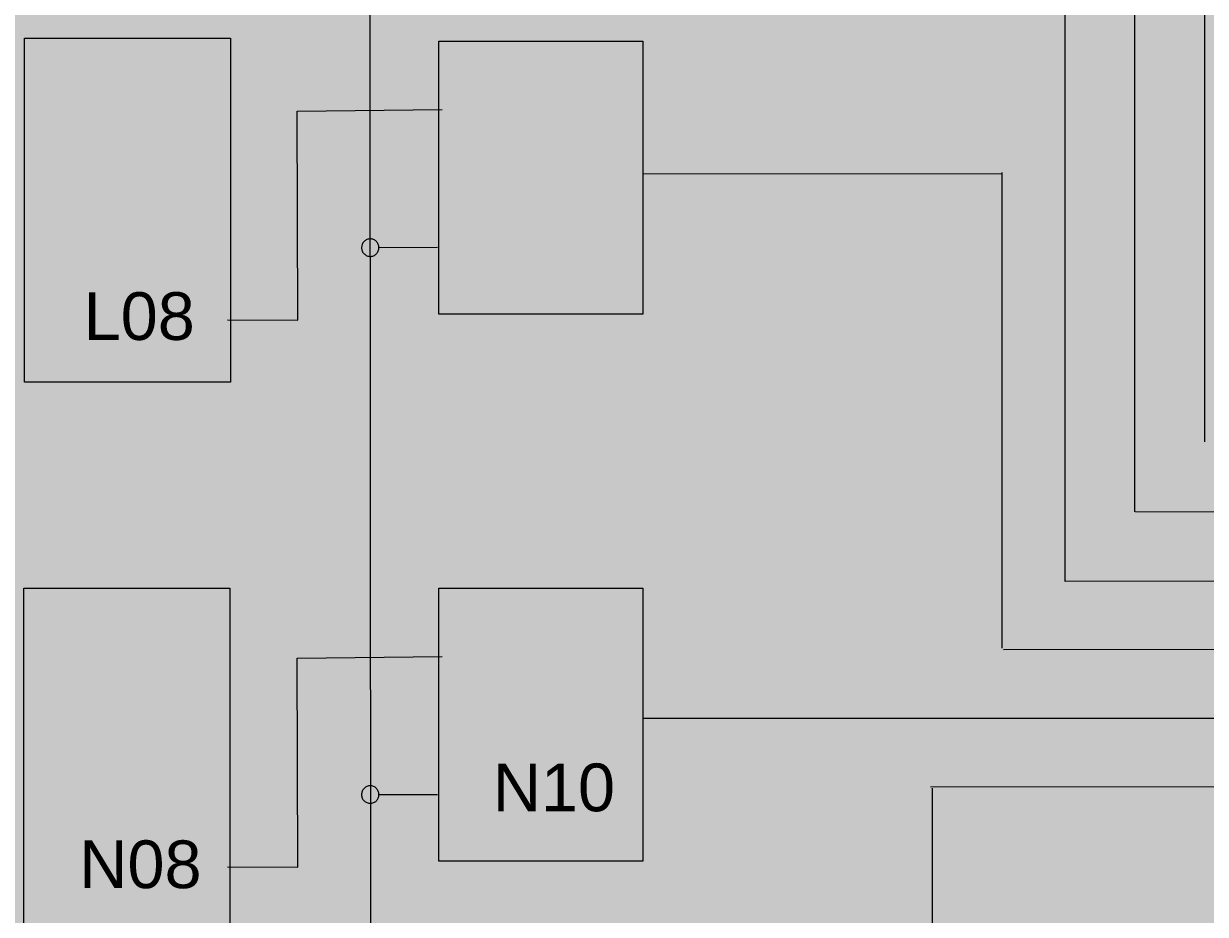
# Model space of a CAD drawing. Header units: millimetres. Extents: x 0 to 590, y 2 to 420.
# Drawn here: x 142.9 to 228.5, y 95.5 to 160 of the extents above; entities that cross this region are included whole.
import ezdxf
from ezdxf.xclip import XClip

# ---------------------------------------------------------------- set-up
doc = ezdxf.new("R2010")
doc.units = ezdxf.units.MM
doc.header["$MEASUREMENT"] = 0
doc.layers.get('0').update_dxf_attribs({"linetype": 'CONTINUOUS'})
doc.styles.add('Arial$001', font='arial.ttf', dxfattribs={"height": 3.452631})

# ---------------------------------------------------------------- blocks, each defined once
blk = doc.blocks.new('MF28FC3F0')
at = {"true_color": 0xffffff}
for points in [[(0, 420.2), (0, 2.206), (590.355, 2.206), (590.355, 420.2)], [(0, 420.2), (0, 2.437), (590.355, 2.437), (590.355, 420.2)]]:
    blk.add_hatch(color=0, dxfattribs=at).paths.add_polyline_path(points)

msp = doc.modelspace()

# ---------------------------------------------------------------- hatches: boundary and pattern name
at = {"true_color": 0xffffff}
for points in [[(142.97, 158.909), (142.97, 134.029), (157.888, 134.029), (157.888, 158.909)], [(172.97, 158.695), (172.97, 138.936), (187.723, 138.936), (187.723, 158.695)], [(142.921, 119.112), (142.921, 94.249), (157.838, 94.249), (157.838, 119.112)], [(172.97, 119.112), (172.97, 99.369), (187.723, 99.369), (187.723, 119.112)]]:
    msp.add_hatch(color=0, dxfattribs=at).paths.add_polyline_path(points)
at = {"true_color": 0x000007}
h = msp.add_hatch(color=0, dxfattribs=at)
edge = h.paths.add_edge_path()
edge.add_spline(control_points=[(150.906, 152.882), (150.791, 152.751), (150.659, 152.652), (150.528, 152.586), (150.528, 152.586), (150.38, 152.52), (150.231, 152.487), (150.083, 152.487), (150.083, 152.487), (149.787, 152.487), (149.54, 152.586), (149.375, 152.8), (149.375, 152.8), (149.227, 152.948), (149.161, 153.146), (149.161, 153.343), (149.161, 153.343), (149.161, 153.524), (149.211, 153.673), (149.326, 153.821), (149.326, 153.821), (149.441, 153.969), (149.622, 154.101), (149.853, 154.2), (149.853, 154.2), (149.721, 154.348), (149.639, 154.479), (149.589, 154.562), (149.589, 154.562), (149.54, 154.661), (149.523, 154.759), (149.523, 154.842), (149.523, 154.842), (149.523, 155.006), (149.589, 155.171), (149.721, 155.286), (149.721, 155.286), (149.869, 155.418), (150.034, 155.484), (150.248, 155.484), (150.248, 155.484), (150.445, 155.484), (150.594, 155.418), (150.725, 155.303), (150.725, 155.303), (150.857, 155.188), (150.923, 155.039), (150.923, 154.875), (150.923, 154.875), (150.923, 154.595), (150.725, 154.364), (150.363, 154.167)], knot_values=[0, 0, 0, 0, 0.019231, 0.019231, 0.019231, 0.019231, 0.038462, 0.038462, 0.038462, 0.038462, 0.057692, 0.057692, 0.057692, 0.057692, 0.076923, 0.076923, 0.076923, 0.076923, 0.096154, 0.096154, 0.096154, 0.096154, 0.115385, 0.115385, 0.115385, 0.115385, 0.134615, 0.134615, 0.134615, 0.134615, 0.153846, 0.153846, 0.153846, 0.153846, 0.173077, 0.173077, 0.173077, 0.173077, 0.192308, 0.192308, 0.192308, 0.192308, 0.211538, 0.211538, 0.211538, 0.211538, 0.230769, 0.230769, 0.230769, 0.230769, 1, 1, 1, 1], degree=3, periodic=0)
edge.add_line((150.363, 154.167), (150.89, 153.508))
edge.add_spline(control_points=[(150.89, 153.508), (150.939, 153.623), (150.989, 153.755), (151.022, 153.903)], knot_values=[0, 0, 0, 0, 1, 1, 1, 1], degree=3, periodic=0)
edge.add_line((151.022, 153.903), (151.4, 153.821))
edge.add_spline(control_points=[(151.4, 153.821), (151.335, 153.574), (151.252, 153.36), (151.137, 153.195), (151.137, 153.195), (151.269, 153.031), (151.417, 152.882), (151.598, 152.751)], knot_values=[0, 0, 0, 0, 0.125, 0.125, 0.125, 0.125, 1, 1, 1, 1], degree=3, periodic=0)
edge.add_line((151.598, 152.751), (151.351, 152.471))
edge.add_spline(control_points=[(151.351, 152.471), (151.203, 152.569), (151.055, 152.701), (150.906, 152.882)], knot_values=[0, 0, 0, 0, 1, 1, 1, 1], degree=3, periodic=0)
h.paths.add_polyline_path([(150.182, 154.397), (150.182, 154.397), (150.202, 154.407), (150.222, 154.418), (150.241, 154.428), (150.259, 154.438), (150.276, 154.448), (150.293, 154.459), (150.309, 154.469), (150.325, 154.479), (150.339, 154.489), (150.353, 154.499), (150.367, 154.509), (150.38, 154.519), (150.392, 154.528), (150.403, 154.538), (150.414, 154.547), (150.423, 154.557), (150.433, 154.566), (150.441, 154.575), (150.449, 154.585), (150.456, 154.593), (150.463, 154.602), (150.469, 154.611), (150.474, 154.619), (150.478, 154.628), (150.478, 154.628), (150.484, 154.636), (150.49, 154.644), (150.496, 154.653), (150.502, 154.662), (150.507, 154.671), (150.512, 154.68), (150.517, 154.689), (150.522, 154.698), (150.526, 154.708), (150.53, 154.717), (150.534, 154.727), (150.538, 154.737), (150.542, 154.747), (150.545, 154.756), (150.548, 154.766), (150.55, 154.776), (150.553, 154.787), (150.555, 154.797), (150.557, 154.807), (150.558, 154.817), (150.559, 154.827), (150.56, 154.838), (150.561, 154.848), (150.561, 154.858), (150.561, 154.87), (150.56, 154.883), (150.559, 154.894), (150.558, 154.906), (150.556, 154.918), (150.555, 154.929), (150.552, 154.94), (150.55, 154.951), (150.547, 154.962), (150.544, 154.973), (150.54, 154.984), (150.536, 154.994), (150.532, 155.004), (150.527, 155.014), (150.522, 155.024), (150.517, 155.034), (150.511, 155.043), (150.505, 155.053), (150.499, 155.062), (150.492, 155.071), (150.485, 155.08), (150.478, 155.088), (150.47, 155.097), (150.462, 155.105), (150.462, 155.105), (150.454, 155.111), (150.445, 155.117), (150.436, 155.123), (150.428, 155.128), (150.419, 155.134), (150.41, 155.139), (150.4, 155.144), (150.391, 155.148), (150.382, 155.153), (150.372, 155.157), (150.363, 155.161), (150.353, 155.165), (150.343, 155.168), (150.333, 155.172), (150.323, 155.174), (150.313, 155.177), (150.303, 155.18), (150.293, 155.182), (150.283, 155.183), (150.272, 155.185), (150.262, 155.186), (150.252, 155.187), (150.242, 155.187), (150.231, 155.188), (150.231, 155.188), (150.219, 155.187), (150.207, 155.187), (150.195, 155.186), (150.183, 155.185), (150.172, 155.183), (150.16, 155.182), (150.149, 155.18), (150.138, 155.177), (150.127, 155.174), (150.116, 155.172), (150.106, 155.168), (150.096, 155.165), (150.085, 155.161), (150.075, 155.157), (150.065, 155.153), (150.056, 155.148), (150.046, 155.144), (150.037, 155.139), (150.028, 155.134), (150.019, 155.128), (150.01, 155.123), (150.001, 155.117), (149.993, 155.111), (149.984, 155.105), (149.976, 155.097), (149.969, 155.088), (149.961, 155.08), (149.954, 155.071), (149.948, 155.062), (149.941, 155.053), (149.935, 155.044), (149.93, 155.034), (149.924, 155.025), (149.919, 155.015), (149.915, 155.006), (149.91, 154.996), (149.906, 154.986), (149.903, 154.976), (149.899, 154.966), (149.897, 154.956), (149.894, 154.946), (149.892, 154.936), (149.89, 154.926), (149.888, 154.916), (149.887, 154.905), (149.886, 154.895), (149.886, 154.885), (149.886, 154.875), (149.886, 154.868), (149.886, 154.862), (149.886, 154.856), (149.887, 154.85), (149.888, 154.844), (149.888, 154.838), (149.889, 154.831), (149.89, 154.825), (149.892, 154.819), (149.893, 154.813), (149.894, 154.807), (149.896, 154.801), (149.897, 154.794), (149.899, 154.788), (149.901, 154.782), (149.903, 154.776), (149.905, 154.77), (149.906, 154.764), (149.908, 154.757), (149.91, 154.751), (149.912, 154.745), (149.914, 154.739), (149.916, 154.733), (149.919, 154.726), (149.923, 154.72), (149.927, 154.714), (149.931, 154.708), (149.935, 154.702), (149.939, 154.696), (149.943, 154.689), (149.948, 154.683), (149.952, 154.677), (149.956, 154.671), (149.961, 154.665), (149.965, 154.659), (149.97, 154.652), (149.975, 154.646), (149.979, 154.64), (149.984, 154.634), (149.989, 154.628), (149.994, 154.621), (150, 154.615), (150.005, 154.609), (150.01, 154.603), (150.016, 154.597), (150.022, 154.591), (150.028, 154.584), (150.034, 154.578)])
h.paths.add_polyline_path([(150.182, 154.397), (150.034, 154.578)])
edge = h.paths.add_edge_path()
edge.add_line((150.692, 153.162), (150.034, 153.969))
edge.add_spline(control_points=[(150.034, 153.969), (149.836, 153.854), (149.704, 153.755), (149.639, 153.656), (149.639, 153.656), (149.573, 153.557), (149.54, 153.459), (149.54, 153.36), (149.54, 153.36), (149.54, 153.245), (149.589, 153.129), (149.688, 152.998), (149.688, 152.998), (149.77, 152.866), (149.902, 152.8), (150.083, 152.8), (150.083, 152.8), (150.182, 152.8), (150.297, 152.833), (150.412, 152.899), (150.412, 152.899), (150.528, 152.981), (150.61, 153.063), (150.692, 153.162)], knot_values=[0, 0, 0, 0, 0.041667, 0.041667, 0.041667, 0.041667, 0.083333, 0.083333, 0.083333, 0.083333, 0.125, 0.125, 0.125, 0.125, 0.166667, 0.166667, 0.166667, 0.166667, 0.208333, 0.208333, 0.208333, 0.208333, 1, 1, 1, 1], degree=3, periodic=0)
h = msp.add_hatch(color=0, dxfattribs=at)
h.paths.add_polyline_path([(180.116, 153.986), (178.19, 153.986), (178.19, 154.315), (180.116, 154.315)])
h.paths.add_polyline_path([(180.116, 153.113), (178.19, 153.113), (178.19, 153.442), (180.116, 153.442), (180.116, 153.113), (180.116, 153.442)])
h.paths.add_polyline_path([(184.315, 152.29), (183.953, 152.29), (183.953, 154.562), (183.953, 154.562), (183.942, 154.552), (183.932, 154.541), (183.92, 154.531), (183.909, 154.521), (183.897, 154.51), (183.885, 154.5), (183.873, 154.49), (183.86, 154.479), (183.847, 154.469), (183.834, 154.459), (183.82, 154.449), (183.807, 154.438), (183.793, 154.428), (183.778, 154.418), (183.764, 154.407), (183.749, 154.397), (183.734, 154.387), (183.719, 154.377), (183.703, 154.366), (183.688, 154.356), (183.672, 154.346), (183.656, 154.335), (183.64, 154.325), (183.623, 154.315), (183.623, 154.315), (183.605, 154.305), (183.587, 154.295), (183.569, 154.285), (183.552, 154.275), (183.535, 154.266), (183.518, 154.256), (183.501, 154.247), (183.485, 154.239), (183.469, 154.23), (183.453, 154.222), (183.437, 154.214), (183.422, 154.206), (183.406, 154.198), (183.391, 154.191), (183.376, 154.184), (183.361, 154.177), (183.346, 154.171), (183.332, 154.164), (183.317, 154.158), (183.303, 154.153), (183.288, 154.148), (183.274, 154.143), (183.259, 154.138), (183.245, 154.134), (183.245, 154.463), (183.245, 154.463), (183.269, 154.475), (183.294, 154.488), (183.318, 154.501), (183.342, 154.514), (183.366, 154.527), (183.39, 154.54), (183.413, 154.554), (183.436, 154.567), (183.459, 154.581), (183.482, 154.595), (183.504, 154.609), (183.527, 154.624), (183.549, 154.638), (183.57, 154.653), (183.592, 154.668), (183.613, 154.683), (183.634, 154.698), (183.655, 154.713), (183.675, 154.729), (183.695, 154.744), (183.715, 154.76), (183.734, 154.776), (183.753, 154.792), (183.772, 154.809), (183.772, 154.809), (183.79, 154.825), (183.808, 154.842), (183.825, 154.858), (183.842, 154.875), (183.858, 154.891), (183.874, 154.907), (183.889, 154.924), (183.904, 154.94), (183.918, 154.956), (183.932, 154.972), (183.946, 154.988), (183.959, 155.004), (183.972, 155.02), (183.984, 155.036), (183.996, 155.052), (184.007, 155.067), (184.018, 155.083), (184.029, 155.098), (184.039, 155.113), (184.049, 155.129), (184.058, 155.144), (184.067, 155.158), (184.076, 155.173), (184.084, 155.188), (184.315, 155.188), (184.315, 152.29), (184.315, 155.188)])
h = msp.add_hatch(color=0, dxfattribs=at)
h.paths.add_polyline_path([(177.202, 142.69), (177.202, 145.588), (177.581, 145.588), (177.581, 143.036), (179.013, 143.036), (179.013, 142.69)])
h.paths.add_polyline_path([(183.014, 142.69), (182.652, 142.69), (182.652, 144.946), (182.652, 144.946), (182.642, 144.936), (182.631, 144.926), (182.62, 144.916), (182.608, 144.906), (182.596, 144.896), (182.584, 144.887), (182.572, 144.877), (182.559, 144.868), (182.546, 144.859), (182.533, 144.849), (182.52, 144.84), (182.506, 144.831), (182.492, 144.821), (182.478, 144.812), (182.463, 144.803), (182.448, 144.793), (182.433, 144.784), (182.418, 144.775), (182.403, 144.765), (182.387, 144.755), (182.371, 144.746), (182.355, 144.736), (182.339, 144.726), (182.323, 144.715), (182.323, 144.715), (182.304, 144.705), (182.286, 144.695), (182.269, 144.685), (182.251, 144.676), (182.234, 144.666), (182.217, 144.657), (182.201, 144.648), (182.184, 144.639), (182.168, 144.63), (182.152, 144.621), (182.136, 144.613), (182.121, 144.604), (182.106, 144.596), (182.09, 144.588), (182.075, 144.58), (182.06, 144.573), (182.046, 144.565), (182.031, 144.558), (182.016, 144.551), (182.002, 144.544), (181.987, 144.537), (181.973, 144.531), (181.958, 144.524), (181.944, 144.518), (181.944, 144.864), (181.944, 144.864), (181.969, 144.876), (181.993, 144.889), (182.017, 144.901), (182.041, 144.914), (182.065, 144.928), (182.089, 144.941), (182.112, 144.954), (182.135, 144.968), (182.158, 144.982), (182.181, 144.996), (182.204, 145.01), (182.226, 145.024), (182.248, 145.039), (182.27, 145.053), (182.291, 145.068), (182.312, 145.083), (182.333, 145.098), (182.354, 145.114), (182.374, 145.129), (182.394, 145.145), (182.414, 145.161), (182.433, 145.177), (182.452, 145.193), (182.471, 145.209), (182.471, 145.209), (182.489, 145.226), (182.507, 145.242), (182.524, 145.259), (182.541, 145.275), (182.557, 145.292), (182.573, 145.308), (182.588, 145.324), (182.603, 145.341), (182.618, 145.357), (182.632, 145.373), (182.645, 145.389), (182.658, 145.405), (182.671, 145.421), (182.683, 145.437), (182.695, 145.452), (182.706, 145.468), (182.717, 145.483), (182.728, 145.499), (182.738, 145.514), (182.748, 145.529), (182.757, 145.544), (182.767, 145.559), (182.775, 145.574), (182.784, 145.588), (183.014, 145.588), (183.014, 142.69), (183.014, 145.588)])
edge = h.paths.add_edge_path()
edge.add_spline(control_points=[(186.274, 144.123), (186.274, 144.452), (186.307, 144.732), (186.39, 144.946), (186.39, 144.946), (186.456, 145.144), (186.554, 145.308), (186.702, 145.423), (186.702, 145.423), (186.834, 145.539), (187.015, 145.588), (187.229, 145.588), (187.229, 145.588), (187.378, 145.588), (187.509, 145.555), (187.625, 145.506), (187.625, 145.506), (187.756, 145.44), (187.839, 145.341), (187.921, 145.226), (187.921, 145.226), (188.003, 145.111), (188.053, 144.962), (188.102, 144.798), (188.102, 144.798), (188.151, 144.633), (188.168, 144.403), (188.168, 144.123), (188.168, 144.123), (188.168, 143.777), (188.135, 143.497), (188.069, 143.299), (188.069, 143.299), (187.987, 143.085), (187.888, 142.921), (187.756, 142.805), (187.756, 142.805), (187.608, 142.69), (187.427, 142.641), (187.229, 142.641), (187.229, 142.641), (186.949, 142.641), (186.719, 142.74), (186.571, 142.937), (186.571, 142.937), (186.373, 143.184), (186.274, 143.579), (186.274, 144.123)], knot_values=[0, 0, 0, 0, 0.020833, 0.020833, 0.020833, 0.020833, 0.041667, 0.041667, 0.041667, 0.041667, 0.0625, 0.0625, 0.0625, 0.0625, 0.083333, 0.083333, 0.083333, 0.083333, 0.104167, 0.104167, 0.104167, 0.104167, 0.125, 0.125, 0.125, 0.125, 0.145833, 0.145833, 0.145833, 0.145833, 0.166667, 0.166667, 0.166667, 0.166667, 0.1875, 0.1875, 0.1875, 0.1875, 0.208333, 0.208333, 0.208333, 0.208333, 0.229167, 0.229167, 0.229167, 0.229167, 1, 1, 1, 1], degree=3, periodic=0)
edge = h.paths.add_edge_path()
edge.add_spline(control_points=[(186.637, 144.123), (186.637, 143.645), (186.702, 143.332), (186.818, 143.168), (186.818, 143.168), (186.917, 143.003), (187.065, 142.937), (187.229, 142.937), (187.229, 142.937), (187.394, 142.937), (187.526, 143.003), (187.641, 143.168), (187.641, 143.168), (187.74, 143.332), (187.806, 143.645), (187.806, 144.123), (187.806, 144.123), (187.806, 144.6), (187.74, 144.913), (187.641, 145.061), (187.641, 145.061), (187.526, 145.226), (187.378, 145.308), (187.213, 145.308), (187.213, 145.308), (187.048, 145.308), (186.933, 145.226), (186.834, 145.094), (186.834, 145.094), (186.702, 144.913), (186.637, 144.584), (186.637, 144.123)], knot_values=[0, 0, 0, 0, 0.03125, 0.03125, 0.03125, 0.03125, 0.0625, 0.0625, 0.0625, 0.0625, 0.09375, 0.09375, 0.09375, 0.09375, 0.125, 0.125, 0.125, 0.125, 0.15625, 0.15625, 0.15625, 0.15625, 0.1875, 0.1875, 0.1875, 0.1875, 0.21875, 0.21875, 0.21875, 0.21875, 1, 1, 1, 1], degree=3, periodic=0)
h = msp.add_hatch(color=0, dxfattribs=at)
edge = h.paths.add_edge_path()
edge.add_spline(control_points=[(168.623, 143.76), (168.623, 143.678), (168.607, 143.596), (168.574, 143.513), (168.574, 143.513), (168.541, 143.431), (168.508, 143.365), (168.442, 143.316), (168.442, 143.316), (168.376, 143.25), (168.311, 143.201), (168.245, 143.168), (168.245, 143.168), (168.162, 143.135), (168.08, 143.118), (167.998, 143.118), (167.998, 143.118), (167.915, 143.118), (167.833, 143.135), (167.751, 143.168), (167.751, 143.168), (167.685, 143.201), (167.602, 143.25), (167.553, 143.316), (167.553, 143.316), (167.487, 143.365), (167.438, 143.431), (167.405, 143.513), (167.405, 143.513), (167.388, 143.596), (167.372, 143.678), (167.372, 143.76), (167.372, 143.76), (167.372, 143.843), (167.388, 143.925), (167.405, 143.991), (167.405, 143.991), (167.438, 144.073), (167.487, 144.139), (167.553, 144.205), (167.553, 144.205), (167.602, 144.254), (167.685, 144.304), (167.751, 144.337), (167.751, 144.337), (167.833, 144.37), (167.915, 144.386), (167.998, 144.386), (167.998, 144.386), (168.08, 144.386), (168.162, 144.37), (168.245, 144.337), (168.245, 144.337), (168.311, 144.304), (168.376, 144.254), (168.442, 144.205), (168.442, 144.205), (168.508, 144.139), (168.541, 144.073), (168.574, 143.991), (168.574, 143.991), (168.607, 143.925), (168.623, 143.843), (168.623, 143.76)], knot_values=[0, 0, 0, 0, 0.015625, 0.015625, 0.015625, 0.015625, 0.03125, 0.03125, 0.03125, 0.03125, 0.046875, 0.046875, 0.046875, 0.046875, 0.0625, 0.0625, 0.0625, 0.0625, 0.078125, 0.078125, 0.078125, 0.078125, 0.09375, 0.09375, 0.09375, 0.09375, 0.109375, 0.109375, 0.109375, 0.109375, 0.125, 0.125, 0.125, 0.125, 0.140625, 0.140625, 0.140625, 0.140625, 0.15625, 0.15625, 0.15625, 0.15625, 0.171875, 0.171875, 0.171875, 0.171875, 0.1875, 0.1875, 0.1875, 0.1875, 0.203125, 0.203125, 0.203125, 0.203125, 0.21875, 0.21875, 0.21875, 0.21875, 0.234375, 0.234375, 0.234375, 0.234375, 1, 1, 1, 1], degree=3, periodic=0)
at = {"true_color": 0xf8f9fa}
for points in [[(146.922, 140.665), (146.922, 136.367), (153.755, 136.367), (153.755, 140.665)], [(146.675, 100.999), (146.675, 96.702), (154.002, 96.702), (154.002, 100.999)]]:
    msp.add_hatch(color=0, dxfattribs=at).paths.add_polyline_path(points)
at = {"true_color": 0x000007}
h = msp.add_hatch(color=0, dxfattribs=at)
edge = h.paths.add_edge_path()
edge.add_spline(control_points=[(150.906, 113.217), (150.791, 113.085), (150.659, 112.986), (150.528, 112.921), (150.528, 112.921), (150.38, 112.855), (150.231, 112.822), (150.083, 112.822), (150.083, 112.822), (149.787, 112.822), (149.54, 112.921), (149.375, 113.118), (149.375, 113.118), (149.227, 113.283), (149.161, 113.464), (149.161, 113.678), (149.161, 113.678), (149.161, 113.843), (149.211, 114.007), (149.326, 114.155), (149.326, 114.155), (149.441, 114.304), (149.622, 114.419), (149.853, 114.534), (149.853, 114.534), (149.721, 114.682), (149.639, 114.814), (149.589, 114.896), (149.589, 114.896), (149.54, 114.995), (149.523, 115.078), (149.523, 115.176), (149.523, 115.176), (149.523, 115.341), (149.589, 115.489), (149.721, 115.621), (149.721, 115.621), (149.869, 115.753), (150.034, 115.818), (150.248, 115.818), (150.248, 115.818), (150.445, 115.818), (150.594, 115.753), (150.725, 115.637), (150.725, 115.637), (150.857, 115.522), (150.923, 115.374), (150.923, 115.193), (150.923, 115.193), (150.923, 114.929), (150.725, 114.682), (150.363, 114.501)], knot_values=[0, 0, 0, 0, 0.019231, 0.019231, 0.019231, 0.019231, 0.038462, 0.038462, 0.038462, 0.038462, 0.057692, 0.057692, 0.057692, 0.057692, 0.076923, 0.076923, 0.076923, 0.076923, 0.096154, 0.096154, 0.096154, 0.096154, 0.115385, 0.115385, 0.115385, 0.115385, 0.134615, 0.134615, 0.134615, 0.134615, 0.153846, 0.153846, 0.153846, 0.153846, 0.173077, 0.173077, 0.173077, 0.173077, 0.192308, 0.192308, 0.192308, 0.192308, 0.211538, 0.211538, 0.211538, 0.211538, 0.230769, 0.230769, 0.230769, 0.230769, 1, 1, 1, 1], degree=3, periodic=0)
edge.add_line((150.363, 114.501), (150.89, 113.826))
edge.add_spline(control_points=[(150.89, 113.826), (150.939, 113.941), (150.989, 114.09), (151.022, 114.238)], knot_values=[0, 0, 0, 0, 1, 1, 1, 1], degree=3, periodic=0)
edge.add_line((151.022, 114.238), (151.4, 114.155))
edge.add_spline(control_points=[(151.4, 114.155), (151.335, 113.908), (151.252, 113.694), (151.137, 113.53), (151.137, 113.53), (151.269, 113.365), (151.417, 113.217), (151.598, 113.085)], knot_values=[0, 0, 0, 0, 0.125, 0.125, 0.125, 0.125, 1, 1, 1, 1], degree=3, periodic=0)
edge.add_line((151.598, 113.085), (151.351, 112.805))
edge.add_spline(control_points=[(151.351, 112.805), (151.203, 112.904), (151.055, 113.036), (150.906, 113.217)], knot_values=[0, 0, 0, 0, 1, 1, 1, 1], degree=3, periodic=0)
h.paths.add_polyline_path([(150.182, 114.732), (150.182, 114.732), (150.202, 114.742), (150.222, 114.752), (150.241, 114.763), (150.259, 114.773), (150.276, 114.783), (150.293, 114.793), (150.309, 114.803), (150.325, 114.813), (150.339, 114.823), (150.353, 114.833), (150.367, 114.843), (150.38, 114.853), (150.392, 114.863), (150.403, 114.873), (150.414, 114.882), (150.423, 114.892), (150.433, 114.901), (150.441, 114.91), (150.449, 114.919), (150.456, 114.928), (150.463, 114.937), (150.469, 114.945), (150.474, 114.954), (150.478, 114.962), (150.478, 114.962), (150.484, 114.971), (150.49, 114.979), (150.496, 114.988), (150.502, 114.996), (150.507, 115.005), (150.512, 115.014), (150.517, 115.024), (150.522, 115.033), (150.526, 115.042), (150.53, 115.052), (150.534, 115.062), (150.538, 115.071), (150.542, 115.081), (150.545, 115.091), (150.548, 115.101), (150.55, 115.111), (150.553, 115.121), (150.555, 115.131), (150.557, 115.141), (150.558, 115.152), (150.559, 115.162), (150.56, 115.172), (150.561, 115.182), (150.561, 115.193), (150.561, 115.205), (150.56, 115.217), (150.559, 115.229), (150.558, 115.241), (150.556, 115.252), (150.555, 115.264), (150.552, 115.275), (150.55, 115.286), (150.547, 115.297), (150.544, 115.308), (150.54, 115.318), (150.536, 115.329), (150.532, 115.339), (150.527, 115.349), (150.522, 115.359), (150.517, 115.368), (150.511, 115.378), (150.505, 115.387), (150.499, 115.396), (150.492, 115.405), (150.485, 115.414), (150.478, 115.423), (150.47, 115.431), (150.462, 115.44), (150.462, 115.44), (150.454, 115.446), (150.445, 115.452), (150.436, 115.457), (150.428, 115.463), (150.419, 115.468), (150.41, 115.473), (150.4, 115.478), (150.391, 115.483), (150.382, 115.487), (150.372, 115.492), (150.363, 115.496), (150.353, 115.499), (150.343, 115.503), (150.333, 115.506), (150.323, 115.509), (150.313, 115.512), (150.303, 115.514), (150.293, 115.516), (150.283, 115.518), (150.272, 115.519), (150.262, 115.521), (150.252, 115.521), (150.242, 115.522), (150.231, 115.522), (150.231, 115.522), (150.219, 115.522), (150.207, 115.521), (150.195, 115.521), (150.183, 115.519), (150.172, 115.518), (150.16, 115.516), (150.149, 115.514), (150.138, 115.512), (150.127, 115.509), (150.116, 115.506), (150.106, 115.503), (150.096, 115.499), (150.085, 115.496), (150.075, 115.492), (150.065, 115.487), (150.056, 115.483), (150.046, 115.478), (150.037, 115.473), (150.028, 115.468), (150.019, 115.463), (150.01, 115.457), (150.001, 115.452), (149.993, 115.446), (149.984, 115.44), (149.976, 115.431), (149.969, 115.423), (149.961, 115.414), (149.954, 115.406), (149.948, 115.397), (149.941, 115.388), (149.935, 115.378), (149.93, 115.369), (149.924, 115.36), (149.919, 115.35), (149.915, 115.34), (149.91, 115.331), (149.906, 115.321), (149.903, 115.311), (149.899, 115.301), (149.897, 115.291), (149.894, 115.281), (149.892, 115.271), (149.89, 115.261), (149.888, 115.25), (149.887, 115.24), (149.886, 115.23), (149.886, 115.22), (149.886, 115.209), (149.886, 115.203), (149.886, 115.197), (149.886, 115.191), (149.887, 115.185), (149.888, 115.178), (149.888, 115.172), (149.889, 115.166), (149.89, 115.16), (149.892, 115.154), (149.893, 115.147), (149.894, 115.141), (149.896, 115.135), (149.897, 115.129), (149.899, 115.123), (149.901, 115.117), (149.903, 115.11), (149.905, 115.104), (149.906, 115.098), (149.908, 115.092), (149.91, 115.086), (149.912, 115.08), (149.914, 115.073), (149.916, 115.067), (149.919, 115.061), (149.923, 115.055), (149.927, 115.049), (149.931, 115.043), (149.935, 115.036), (149.939, 115.03), (149.943, 115.024), (149.948, 115.018), (149.952, 115.012), (149.956, 115.005), (149.961, 114.999), (149.965, 114.993), (149.97, 114.987), (149.975, 114.981), (149.979, 114.975), (149.984, 114.968), (149.989, 114.962), (149.994, 114.956), (150, 114.95), (150.005, 114.944), (150.01, 114.938), (150.016, 114.931), (150.022, 114.925), (150.028, 114.919), (150.034, 114.913)])
h.paths.add_polyline_path([(150.182, 114.732), (150.034, 114.913)])
edge = h.paths.add_edge_path()
edge.add_line((150.692, 113.497), (150.034, 114.304))
edge.add_spline(control_points=[(150.034, 114.304), (149.836, 114.188), (149.704, 114.09), (149.639, 113.991), (149.639, 113.991), (149.573, 113.892), (149.54, 113.793), (149.54, 113.694), (149.54, 113.694), (149.54, 113.579), (149.589, 113.447), (149.688, 113.332), (149.688, 113.332), (149.77, 113.2), (149.902, 113.135), (150.083, 113.135), (150.083, 113.135), (150.182, 113.135), (150.297, 113.168), (150.412, 113.233), (150.412, 113.233), (150.528, 113.299), (150.61, 113.398), (150.692, 113.497)], knot_values=[0, 0, 0, 0, 0.041667, 0.041667, 0.041667, 0.041667, 0.083333, 0.083333, 0.083333, 0.083333, 0.125, 0.125, 0.125, 0.125, 0.166667, 0.166667, 0.166667, 0.166667, 0.208333, 0.208333, 0.208333, 0.208333, 1, 1, 1, 1], degree=3, periodic=0)
h = msp.add_hatch(color=0, dxfattribs=at)
h.paths.add_polyline_path([(180.116, 114.32), (178.19, 114.32), (178.19, 114.649), (180.116, 114.649)])
h.paths.add_polyline_path([(180.116, 113.447), (178.19, 113.447), (178.19, 113.777), (180.116, 113.777), (180.116, 113.447), (180.116, 113.777)])
h.paths.add_polyline_path([(184.315, 112.624), (183.953, 112.624), (183.953, 114.88), (183.953, 114.88), (183.942, 114.87), (183.932, 114.859), (183.92, 114.849), (183.909, 114.839), (183.897, 114.828), (183.885, 114.818), (183.873, 114.808), (183.86, 114.798), (183.847, 114.787), (183.834, 114.777), (183.82, 114.767), (183.807, 114.756), (183.793, 114.746), (183.778, 114.736), (183.764, 114.726), (183.749, 114.715), (183.734, 114.705), (183.719, 114.695), (183.703, 114.684), (183.688, 114.674), (183.672, 114.664), (183.656, 114.654), (183.64, 114.643), (183.623, 114.633), (183.623, 114.633), (183.605, 114.625), (183.587, 114.616), (183.569, 114.608), (183.552, 114.6), (183.535, 114.592), (183.518, 114.584), (183.501, 114.576), (183.485, 114.568), (183.469, 114.56), (183.453, 114.552), (183.437, 114.544), (183.422, 114.536), (183.406, 114.529), (183.391, 114.521), (183.376, 114.513), (183.361, 114.506), (183.346, 114.499), (183.332, 114.492), (183.317, 114.485), (183.303, 114.478), (183.288, 114.471), (183.274, 114.464), (183.259, 114.458), (183.245, 114.452), (183.245, 114.798), (183.245, 114.798), (183.269, 114.81), (183.294, 114.823), (183.318, 114.835), (183.342, 114.848), (183.366, 114.861), (183.39, 114.875), (183.413, 114.888), (183.436, 114.902), (183.459, 114.916), (183.482, 114.93), (183.504, 114.944), (183.527, 114.958), (183.549, 114.973), (183.57, 114.987), (183.592, 115.002), (183.613, 115.017), (183.634, 115.032), (183.655, 115.048), (183.675, 115.063), (183.695, 115.079), (183.715, 115.095), (183.734, 115.111), (183.753, 115.127), (183.772, 115.143), (183.772, 115.143), (183.79, 115.16), (183.808, 115.176), (183.825, 115.193), (183.842, 115.209), (183.858, 115.226), (183.874, 115.242), (183.889, 115.258), (183.904, 115.274), (183.918, 115.291), (183.932, 115.307), (183.946, 115.323), (183.959, 115.339), (183.972, 115.355), (183.984, 115.371), (183.996, 115.386), (184.007, 115.402), (184.018, 115.417), (184.029, 115.433), (184.039, 115.448), (184.049, 115.463), (184.058, 115.478), (184.067, 115.493), (184.076, 115.508), (184.084, 115.522), (184.315, 115.522), (184.315, 112.624), (184.315, 115.522)])
h = msp.add_hatch(color=0, dxfattribs=at)
edge = h.paths.add_edge_path()
edge.add_spline(control_points=[(168.623, 104.177), (168.623, 104.095), (168.607, 104.013), (168.574, 103.93), (168.574, 103.93), (168.541, 103.864), (168.508, 103.799), (168.442, 103.733), (168.442, 103.733), (168.376, 103.667), (168.311, 103.634), (168.245, 103.601), (168.245, 103.601), (168.162, 103.568), (168.08, 103.552), (167.998, 103.552), (167.998, 103.552), (167.915, 103.552), (167.833, 103.568), (167.751, 103.601), (167.751, 103.601), (167.685, 103.634), (167.602, 103.667), (167.553, 103.733), (167.553, 103.733), (167.487, 103.799), (167.438, 103.864), (167.405, 103.93), (167.405, 103.93), (167.388, 104.013), (167.372, 104.095), (167.372, 104.177), (167.372, 104.177), (167.372, 104.26), (167.388, 104.342), (167.405, 104.424), (167.405, 104.424), (167.438, 104.507), (167.487, 104.573), (167.553, 104.622), (167.553, 104.622), (167.602, 104.688), (167.685, 104.737), (167.751, 104.77), (167.751, 104.77), (167.833, 104.803), (167.915, 104.819), (167.998, 104.819), (167.998, 104.819), (168.08, 104.819), (168.162, 104.803), (168.245, 104.77), (168.245, 104.77), (168.311, 104.737), (168.376, 104.688), (168.442, 104.622), (168.442, 104.622), (168.508, 104.573), (168.541, 104.507), (168.574, 104.424), (168.574, 104.424), (168.607, 104.342), (168.623, 104.26), (168.623, 104.177)], knot_values=[0, 0, 0, 0, 0.015625, 0.015625, 0.015625, 0.015625, 0.03125, 0.03125, 0.03125, 0.03125, 0.046875, 0.046875, 0.046875, 0.046875, 0.0625, 0.0625, 0.0625, 0.0625, 0.078125, 0.078125, 0.078125, 0.078125, 0.09375, 0.09375, 0.09375, 0.09375, 0.109375, 0.109375, 0.109375, 0.109375, 0.125, 0.125, 0.125, 0.125, 0.140625, 0.140625, 0.140625, 0.140625, 0.15625, 0.15625, 0.15625, 0.15625, 0.171875, 0.171875, 0.171875, 0.171875, 0.1875, 0.1875, 0.1875, 0.1875, 0.203125, 0.203125, 0.203125, 0.203125, 0.21875, 0.21875, 0.21875, 0.21875, 0.234375, 0.234375, 0.234375, 0.234375, 1, 1, 1, 1], degree=3, periodic=0)

# ---------------------------------------------------------------- linework, layer by layer
at = {"color": 0, "linetype": 'Continuous', "lineweight": 20, "true_color": 0x000007}
for points in [[(128.102, 363.131), (168.031, 363.131), (167.932, 221.544), (168.031, 64.726), (172.855, 64.726)], [(228.41, 129.699), (228.41, 268.322), (228.41, 268.322)], [(223.355, 124.644), (223.355, 228.657), (223.355, 228.657)], [(218.3, 119.589), (218.3, 188.678), (218.3, 188.678)], [(157.674, 138.524), (162.762, 138.508), (162.696, 153.623), (173.217, 153.755)], [(187.756, 149.095), (213.755, 149.112), (213.755, 149.112)], [(213.755, 114.765), (213.755, 149.194), (213.755, 149.194)], [(168.623, 143.76), (172.871, 143.777), (172.871, 143.777)], [(223.404, 124.644), (348.279, 124.693), (348.279, 124.693)], [(218.316, 119.622), (353.251, 119.688), (353.251, 119.688)], [(213.854, 114.682), (358.224, 114.748), (358.224, 114.748)], [(157.674, 98.958), (162.762, 98.925), (162.696, 114.057), (173.217, 114.172)], [(187.723, 109.71), (363.196, 109.71), (363.196, 109.71)], [(208.552, 104.737), (368.169, 104.803), (368.169, 104.803)], [(208.7, 69.781), (208.7, 104.655), (208.7, 104.655)], [(168.623, 104.177), (172.871, 104.194), (172.871, 104.194)]]:
    msp.add_lwpolyline(points, dxfattribs=at)
for points in [[(142.97, 158.909), (157.888, 158.909), (157.888, 134.029), (142.97, 134.029)], [(172.97, 158.695), (187.723, 158.695), (187.723, 138.936), (172.97, 138.936)], [(142.921, 119.112), (157.838, 119.112), (157.838, 94.249), (142.921, 94.249)], [(172.97, 119.112), (187.723, 119.112), (187.723, 99.369), (172.97, 99.369)]]:
    msp.add_lwpolyline(points, close=True, dxfattribs=at)
for points in [[(168.623, 143.76), (168.623, 143.678), (168.607, 143.596), (168.574, 143.513), (168.574, 143.513), (168.541, 143.431), (168.508, 143.365), (168.442, 143.316), (168.442, 143.316), (168.376, 143.25), (168.311, 143.201), (168.245, 143.168), (168.245, 143.168), (168.162, 143.135), (168.08, 143.118), (167.998, 143.118), (167.998, 143.118), (167.915, 143.118), (167.833, 143.135), (167.751, 143.168), (167.751, 143.168), (167.685, 143.201), (167.602, 143.25), (167.553, 143.316), (167.553, 143.316), (167.487, 143.365), (167.438, 143.431), (167.405, 143.513), (167.405, 143.513), (167.388, 143.596), (167.372, 143.678), (167.372, 143.76), (167.372, 143.76), (167.372, 143.843), (167.388, 143.925), (167.405, 143.991), (167.405, 143.991), (167.438, 144.073), (167.487, 144.139), (167.553, 144.205), (167.553, 144.205), (167.602, 144.254), (167.685, 144.304), (167.751, 144.337), (167.751, 144.337), (167.833, 144.37), (167.915, 144.386), (167.998, 144.386), (167.998, 144.386), (168.08, 144.386), (168.162, 144.37), (168.245, 144.337), (168.245, 144.337), (168.311, 144.304), (168.376, 144.254), (168.442, 144.205), (168.442, 144.205), (168.508, 144.139), (168.541, 144.073), (168.574, 143.991), (168.574, 143.991), (168.607, 143.925), (168.623, 143.843), (168.623, 143.76)], [(168.623, 104.177), (168.623, 104.095), (168.607, 104.013), (168.574, 103.93), (168.574, 103.93), (168.541, 103.864), (168.508, 103.799), (168.442, 103.733), (168.442, 103.733), (168.376, 103.667), (168.311, 103.634), (168.245, 103.601), (168.245, 103.601), (168.162, 103.568), (168.08, 103.552), (167.998, 103.552), (167.998, 103.552), (167.915, 103.552), (167.833, 103.568), (167.751, 103.601), (167.751, 103.601), (167.685, 103.634), (167.602, 103.667), (167.553, 103.733), (167.553, 103.733), (167.487, 103.799), (167.438, 103.864), (167.405, 103.93), (167.405, 103.93), (167.388, 104.013), (167.372, 104.095), (167.372, 104.177), (167.372, 104.177), (167.372, 104.26), (167.388, 104.342), (167.405, 104.424), (167.405, 104.424), (167.438, 104.507), (167.487, 104.573), (167.553, 104.622), (167.553, 104.622), (167.602, 104.688), (167.685, 104.737), (167.751, 104.77), (167.751, 104.77), (167.833, 104.803), (167.915, 104.819), (167.998, 104.819), (167.998, 104.819), (168.08, 104.819), (168.162, 104.803), (168.245, 104.77), (168.245, 104.77), (168.311, 104.737), (168.376, 104.688), (168.442, 104.622), (168.442, 104.622), (168.508, 104.573), (168.541, 104.507), (168.574, 104.424), (168.574, 104.424), (168.607, 104.342), (168.623, 104.26), (168.623, 104.177)]]:
    msp.add_open_spline(points, degree=3, knots=[0, 0, 0, 0, 0.015625, 0.015625, 0.015625, 0.015625, 0.03125, 0.03125, 0.03125, 0.03125, 0.046875, 0.046875, 0.046875, 0.046875, 0.0625, 0.0625, 0.0625, 0.0625, 0.078125, 0.078125, 0.078125, 0.078125, 0.09375, 0.09375, 0.09375, 0.09375, 0.109375, 0.109375, 0.109375, 0.109375, 0.125, 0.125, 0.125, 0.125, 0.140625, 0.140625, 0.140625, 0.140625, 0.15625, 0.15625, 0.15625, 0.15625, 0.171875, 0.171875, 0.171875, 0.171875, 0.1875, 0.1875, 0.1875, 0.1875, 0.203125, 0.203125, 0.203125, 0.203125, 0.21875, 0.21875, 0.21875, 0.21875, 0.234375, 0.234375, 0.234375, 0.234375, 1, 1, 1, 1], dxfattribs=at)

# ---------------------------------------------------------------- block references
at = {"color": 0, "true_color": 0xffffff}
ref = msp.add_blockref('MF28FC3F0', (0, 0), dxfattribs=at)
XClip(ref).set_block_clipping_path([(0, 2.1075862069), (590.3875862069, 420.2)])

# ---------------------------------------------------------------- texts
at = {"color": 0, "true_color": 0x000007, "style": 'Arial$001'}
for s, p in [('L08', (147.251, 137.075)), ('N10', (176.873, 102.975)), ('N08', (146.938, 97.41))]:
    msp.add_text(s, height=3.4526, dxfattribs=at).set_placement(p)

doc.saveas('drawing.dxf')
